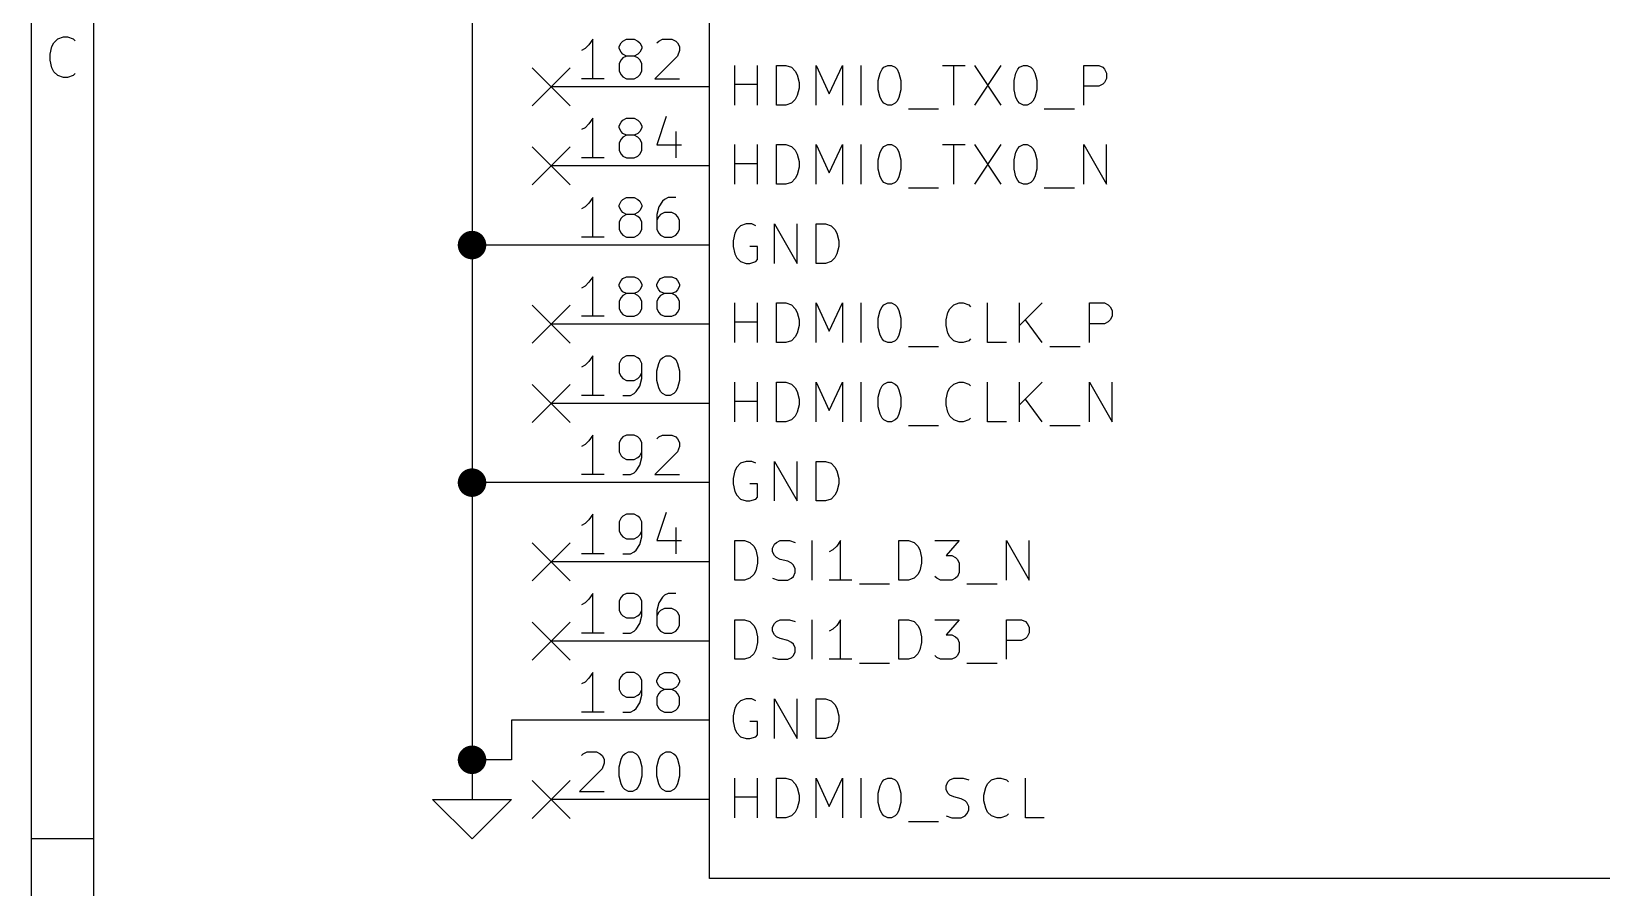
# Model space of a CAD drawing. Extents: x 0.4 to 11.3, y -7.9 to -0.4.
# Drawn here: x 0.394 to 2.376, y -6.361 to -5.28 of the extents above; entities that cross this region are included whole.
import ezdxf

# ---------------------------------------------------------------- set-up
doc = ezdxf.new("R2010")
doc.units = 0
doc.header["$MEASUREMENT"] = 0
for name, color, linetype in [('BLUE2', 5, 'CONTINUOUS'), ('CYAN2', 4, 'CONTINUOUS'), ('GREEN3', 91, 'CONTINUOUS'), ('RED2', 1, 'CONTINUOUS'), ('RED3', 11, 'CONTINUOUS')]:
    doc.layers.add(name, color=color, linetype=linetype)

msp = doc.modelspace()

# ---------------------------------------------------------------- linework, layer by layer
at = {"layer": 'BLUE2', "linetype": 'CONTINUOUS'}
for p, q in [((1.026, -5.326), (1.074, -5.374)), ((1.074, -5.326), (1.026, -5.374)), ((1.026, -5.426), (1.074, -5.474)), ((1.074, -5.426), (1.026, -5.474)), ((1.026, -5.626), (1.074, -5.674)), ((1.074, -5.626), (1.026, -5.674)), ((1.026, -5.726), (1.074, -5.774)), ((1.074, -5.726), (1.026, -5.774)), ((1.026, -5.926), (1.074, -5.974)), ((1.074, -5.926), (1.026, -5.974)), ((1.026, -6.026), (1.074, -6.074)), ((1.074, -6.026), (1.026, -6.074)), ((1.026, -6.226), (1.074, -6.274)), ((1.074, -6.226), (1.026, -6.274))]:
    msp.add_line(p, q, dxfattribs=at)
at = {"layer": 'CYAN2', "linetype": 'CONTINUOUS'}
for p, q in [((1.2819, -5.3731), (1.2819, -5.3231)), ((1.3105, -5.3731), (1.3105, -5.3231)), ((1.3343, -5.3731), (1.3343, -5.3231)), ((1.3343, -5.3231), (1.3462, -5.3231)), ((1.3462, -5.3231), (1.3533, -5.3255)), ((1.3533, -5.3255), (1.3581, -5.3303)), ((1.3581, -5.3303), (1.3605, -5.335)), ((1.3843, -5.3731), (1.3843, -5.3231)), ((1.3843, -5.3231), (1.401, -5.3588)), ((1.401, -5.3588), (1.4176, -5.3231)), ((1.4176, -5.3231), (1.4176, -5.3731)), ((1.4414, -5.3731), (1.4414, -5.3231)), ((1.4629, -5.3422), (1.4652, -5.3327)), ((1.4652, -5.3327), (1.4676, -5.3279)), ((1.4676, -5.3279), (1.47, -5.3255)), ((1.47, -5.3255), (1.4748, -5.3231)), ((1.4748, -5.3231), (1.4795, -5.3231)), ((1.4795, -5.3231), (1.4843, -5.3255)), ((1.4843, -5.3255), (1.4867, -5.3279)), ((1.4867, -5.3279), (1.489, -5.3327)), ((1.489, -5.3327), (1.4914, -5.3422)), ((1.5438, -5.3231), (1.5724, -5.3231)), ((1.5581, -5.3731), (1.5581, -5.3231)), ((1.5843, -5.3231), (1.6176, -5.3731)), ((1.6176, -5.3231), (1.5843, -5.3731)), ((1.6343, -5.3422), (1.6367, -5.3327)), ((1.6367, -5.3327), (1.639, -5.3279)), ((1.639, -5.3279), (1.6414, -5.3255)), ((1.6414, -5.3255), (1.6462, -5.3231)), ((1.6462, -5.3231), (1.6509, -5.3231)), ((1.6509, -5.3231), (1.6557, -5.3255)), ((1.6557, -5.3255), (1.6581, -5.3279)), ((1.6581, -5.3279), (1.6605, -5.3327)), ((1.6605, -5.3327), (1.6629, -5.3422)), ((1.7224, -5.3731), (1.7224, -5.3231)), ((1.7224, -5.3231), (1.7414, -5.3231)), ((1.7414, -5.3231), (1.7462, -5.3255)), ((1.7462, -5.3255), (1.7486, -5.3279)), ((1.7486, -5.3279), (1.7509, -5.3327)), ((1.7509, -5.3327), (1.7509, -5.3398)), ((1.2819, -5.3469), (1.3105, -5.3469)), ((1.3605, -5.335), (1.3629, -5.3446)), ((1.3629, -5.3517), (1.3605, -5.3612)), ((1.3629, -5.3446), (1.3629, -5.3517)), ((1.4629, -5.3541), (1.4629, -5.3422)), ((1.4914, -5.3422), (1.4914, -5.3541)), ((1.6343, -5.3541), (1.6343, -5.3422)), ((1.6629, -5.3422), (1.6629, -5.3541)), ((1.7414, -5.3493), (1.7224, -5.3493)), ((1.7462, -5.3469), (1.7414, -5.3493)), ((1.7486, -5.3446), (1.7462, -5.3469)), ((1.7509, -5.3398), (1.7486, -5.3446)), ((1.3533, -5.3708), (1.3462, -5.3731)), ((1.3581, -5.366), (1.3533, -5.3708)), ((1.3605, -5.3612), (1.3581, -5.366)), ((1.4652, -5.3636), (1.4629, -5.3541)), ((1.4676, -5.3684), (1.4652, -5.3636)), ((1.47, -5.3708), (1.4676, -5.3684)), ((1.4748, -5.3731), (1.47, -5.3708)), ((1.4843, -5.3708), (1.4795, -5.3731)), ((1.4867, -5.3684), (1.4843, -5.3708)), ((1.489, -5.3636), (1.4867, -5.3684)), ((1.4914, -5.3541), (1.489, -5.3636)), ((1.6367, -5.3636), (1.6343, -5.3541)), ((1.639, -5.3684), (1.6367, -5.3636)), ((1.6414, -5.3708), (1.639, -5.3684)), ((1.6462, -5.3731), (1.6414, -5.3708)), ((1.6557, -5.3708), (1.6509, -5.3731)), ((1.6581, -5.3684), (1.6557, -5.3708)), ((1.6605, -5.3636), (1.6581, -5.3684)), ((1.6629, -5.3541), (1.6605, -5.3636)), ((1.3462, -5.3731), (1.3343, -5.3731)), ((1.4795, -5.3731), (1.4748, -5.3731)), ((1.501, -5.3779), (1.539, -5.3779)), ((1.6509, -5.3731), (1.6462, -5.3731)), ((1.6724, -5.3779), (1.7105, -5.3779)), ((1.2819, -5.4731), (1.2819, -5.4231)), ((1.3105, -5.4731), (1.3105, -5.4231)), ((1.3343, -5.4731), (1.3343, -5.4231)), ((1.3343, -5.4231), (1.3462, -5.4231)), ((1.3462, -5.4231), (1.3533, -5.4255)), ((1.3533, -5.4255), (1.3581, -5.4303)), ((1.3581, -5.4303), (1.3605, -5.435)), ((1.3843, -5.4731), (1.3843, -5.4231)), ((1.3843, -5.4231), (1.401, -5.4588)), ((1.401, -5.4588), (1.4176, -5.4231)), ((1.4176, -5.4231), (1.4176, -5.4731)), ((1.4414, -5.4731), (1.4414, -5.4231)), ((1.4652, -5.4327), (1.4676, -5.4279)), ((1.4676, -5.4279), (1.47, -5.4255)), ((1.47, -5.4255), (1.4748, -5.4231)), ((1.4748, -5.4231), (1.4795, -5.4231)), ((1.4795, -5.4231), (1.4843, -5.4255)), ((1.4843, -5.4255), (1.4867, -5.4279)), ((1.4867, -5.4279), (1.489, -5.4327)), ((1.5438, -5.4231), (1.5724, -5.4231)), ((1.5581, -5.4731), (1.5581, -5.4231)), ((1.5843, -5.4231), (1.6176, -5.4731)), ((1.6176, -5.4231), (1.5843, -5.4731)), ((1.6367, -5.4327), (1.639, -5.4279)), ((1.639, -5.4279), (1.6414, -5.4255)), ((1.6414, -5.4255), (1.6462, -5.4231)), ((1.6462, -5.4231), (1.6509, -5.4231)), ((1.6509, -5.4231), (1.6557, -5.4255)), ((1.6557, -5.4255), (1.6581, -5.4279)), ((1.6581, -5.4279), (1.6605, -5.4327)), ((1.7224, -5.4731), (1.7224, -5.4231)), ((1.7224, -5.4231), (1.7509, -5.4731)), ((1.7509, -5.4731), (1.7509, -5.4231)), ((1.2819, -5.4469), (1.3105, -5.4469)), ((1.3605, -5.435), (1.3629, -5.4446)), ((1.3629, -5.4446), (1.3629, -5.4517)), ((1.4629, -5.4422), (1.4652, -5.4327)), ((1.4629, -5.4541), (1.4629, -5.4422)), ((1.489, -5.4327), (1.4914, -5.4422)), ((1.4914, -5.4422), (1.4914, -5.4541)), ((1.6343, -5.4422), (1.6367, -5.4327)), ((1.6343, -5.4541), (1.6343, -5.4422)), ((1.6605, -5.4327), (1.6629, -5.4422)), ((1.6629, -5.4422), (1.6629, -5.4541)), ((1.3533, -5.4708), (1.3462, -5.4731)), ((1.3581, -5.466), (1.3533, -5.4708)), ((1.3605, -5.4612), (1.3581, -5.466)), ((1.3629, -5.4517), (1.3605, -5.4612)), ((1.4652, -5.4636), (1.4629, -5.4541)), ((1.4676, -5.4684), (1.4652, -5.4636)), ((1.47, -5.4708), (1.4676, -5.4684)), ((1.4748, -5.4731), (1.47, -5.4708)), ((1.4843, -5.4708), (1.4795, -5.4731)), ((1.4867, -5.4684), (1.4843, -5.4708)), ((1.489, -5.4636), (1.4867, -5.4684)), ((1.4914, -5.4541), (1.489, -5.4636)), ((1.6367, -5.4636), (1.6343, -5.4541)), ((1.639, -5.4684), (1.6367, -5.4636)), ((1.6414, -5.4708), (1.639, -5.4684)), ((1.6462, -5.4731), (1.6414, -5.4708)), ((1.6557, -5.4708), (1.6509, -5.4731)), ((1.6581, -5.4684), (1.6557, -5.4708)), ((1.6605, -5.4636), (1.6581, -5.4684)), ((1.6629, -5.4541), (1.6605, -5.4636)), ((1.3462, -5.4731), (1.3343, -5.4731)), ((1.4795, -5.4731), (1.4748, -5.4731)), ((1.501, -5.4779), (1.539, -5.4779)), ((1.6509, -5.4731), (1.6462, -5.4731)), ((1.6724, -5.4779), (1.7105, -5.4779)), ((1.2843, -5.5303), (1.2819, -5.535)), ((1.289, -5.5255), (1.2843, -5.5303)), ((1.2962, -5.5231), (1.289, -5.5255)), ((1.3033, -5.5231), (1.2962, -5.5231)), ((1.3081, -5.5255), (1.3033, -5.5231)), ((1.3319, -5.5731), (1.3319, -5.5231)), ((1.3319, -5.5231), (1.3605, -5.5731)), ((1.3605, -5.5731), (1.3605, -5.5231)), ((1.3843, -5.5731), (1.3843, -5.5231)), ((1.3843, -5.5231), (1.3962, -5.5231)), ((1.3962, -5.5231), (1.4033, -5.5255)), ((1.4033, -5.5255), (1.4081, -5.5303)), ((1.4081, -5.5303), (1.4105, -5.535)), ((1.2819, -5.535), (1.2795, -5.5446)), ((1.2795, -5.5446), (1.2795, -5.5517)), ((1.4105, -5.535), (1.4129, -5.5446)), ((1.4129, -5.5446), (1.4129, -5.5517)), ((1.2795, -5.5517), (1.2819, -5.5612)), ((1.2819, -5.5612), (1.2843, -5.566)), ((1.2843, -5.566), (1.289, -5.5708)), ((1.3105, -5.5517), (1.3009, -5.5517)), ((1.3081, -5.5708), (1.3105, -5.5684)), ((1.3105, -5.5684), (1.3105, -5.5517)), ((1.4081, -5.566), (1.4033, -5.5708)), ((1.4105, -5.5612), (1.4081, -5.566)), ((1.4129, -5.5517), (1.4105, -5.5612)), ((1.289, -5.5708), (1.2962, -5.5731)), ((1.2962, -5.5731), (1.3009, -5.5731)), ((1.3009, -5.5731), (1.3081, -5.5708)), ((1.3962, -5.5731), (1.3843, -5.5731)), ((1.4033, -5.5708), (1.3962, -5.5731)), ((1.2819, -5.6731), (1.2819, -5.6231)), ((1.3105, -5.6731), (1.3105, -5.6231)), ((1.3343, -5.6731), (1.3343, -5.6231)), ((1.3343, -5.6231), (1.3462, -5.6231)), ((1.3462, -5.6231), (1.3533, -5.6255)), ((1.3533, -5.6255), (1.3581, -5.6303)), ((1.3843, -5.6731), (1.3843, -5.6231)), ((1.3843, -5.6231), (1.401, -5.6588)), ((1.401, -5.6588), (1.4176, -5.6231)), ((1.4176, -5.6231), (1.4176, -5.6731)), ((1.4414, -5.6731), (1.4414, -5.6231)), ((1.4652, -5.6327), (1.4676, -5.6279)), ((1.4676, -5.6279), (1.47, -5.6255)), ((1.47, -5.6255), (1.4748, -5.6231)), ((1.4748, -5.6231), (1.4795, -5.6231)), ((1.4795, -5.6231), (1.4843, -5.6255)), ((1.4843, -5.6255), (1.4867, -5.6279)), ((1.4867, -5.6279), (1.489, -5.6327)), ((1.5533, -5.6303), (1.5581, -5.6255)), ((1.5581, -5.6255), (1.5652, -5.6231)), ((1.5652, -5.6231), (1.57, -5.6231)), ((1.57, -5.6231), (1.5771, -5.6255)), ((1.5771, -5.6255), (1.5795, -5.6279)), ((1.6009, -5.6731), (1.6009, -5.6231)), ((1.6414, -5.6731), (1.6414, -5.6231)), ((1.67, -5.6231), (1.6414, -5.6517)), ((1.7295, -5.6731), (1.7295, -5.6231)), ((1.7295, -5.6231), (1.7486, -5.6231)), ((1.7486, -5.6231), (1.7533, -5.6255)), ((1.7533, -5.6255), (1.7557, -5.6279)), ((1.7557, -5.6279), (1.7581, -5.6327)), ((1.2819, -5.6469), (1.3105, -5.6469)), ((1.3581, -5.6303), (1.3605, -5.635)), ((1.3605, -5.635), (1.3629, -5.6446)), ((1.3629, -5.6446), (1.3629, -5.6517)), ((1.4629, -5.6422), (1.4652, -5.6327)), ((1.4629, -5.6541), (1.4629, -5.6422)), ((1.489, -5.6327), (1.4914, -5.6422)), ((1.4914, -5.6422), (1.4914, -5.6541)), ((1.5486, -5.6446), (1.5509, -5.635)), ((1.5486, -5.6517), (1.5486, -5.6446)), ((1.5509, -5.635), (1.5533, -5.6303)), ((1.67, -5.6731), (1.6486, -5.6446)), ((1.7486, -5.6493), (1.7295, -5.6493)), ((1.7533, -5.6469), (1.7486, -5.6493)), ((1.7557, -5.6446), (1.7533, -5.6469)), ((1.7581, -5.6398), (1.7557, -5.6446)), ((1.7581, -5.6327), (1.7581, -5.6398)), ((1.3581, -5.666), (1.3533, -5.6708)), ((1.3605, -5.6612), (1.3581, -5.666)), ((1.3629, -5.6517), (1.3605, -5.6612)), ((1.4652, -5.6636), (1.4629, -5.6541)), ((1.4676, -5.6684), (1.4652, -5.6636)), ((1.47, -5.6708), (1.4676, -5.6684)), ((1.4867, -5.6684), (1.4843, -5.6708)), ((1.489, -5.6636), (1.4867, -5.6684)), ((1.4914, -5.6541), (1.489, -5.6636)), ((1.5509, -5.6612), (1.5486, -5.6517)), ((1.5533, -5.666), (1.5509, -5.6612)), ((1.5581, -5.6708), (1.5533, -5.666)), ((1.5795, -5.6684), (1.5771, -5.6708)), ((1.3462, -5.6731), (1.3343, -5.6731)), ((1.3533, -5.6708), (1.3462, -5.6731)), ((1.4748, -5.6731), (1.47, -5.6708)), ((1.4795, -5.6731), (1.4748, -5.6731)), ((1.4843, -5.6708), (1.4795, -5.6731)), ((1.501, -5.6779), (1.539, -5.6779)), ((1.5652, -5.6731), (1.5581, -5.6708)), ((1.57, -5.6731), (1.5652, -5.6731)), ((1.5771, -5.6708), (1.57, -5.6731)), ((1.6248, -5.6731), (1.6009, -5.6731)), ((1.6795, -5.6779), (1.7176, -5.6779)), ((1.2819, -5.7731), (1.2819, -5.7231)), ((1.3105, -5.7731), (1.3105, -5.7231)), ((1.3343, -5.7731), (1.3343, -5.7231)), ((1.3343, -5.7231), (1.3462, -5.7231)), ((1.3462, -5.7231), (1.3533, -5.7255)), ((1.3533, -5.7255), (1.3581, -5.7303)), ((1.3843, -5.7731), (1.3843, -5.7231)), ((1.3843, -5.7231), (1.401, -5.7588)), ((1.401, -5.7588), (1.4176, -5.7231)), ((1.4176, -5.7231), (1.4176, -5.7731)), ((1.4414, -5.7731), (1.4414, -5.7231)), ((1.4652, -5.7327), (1.4676, -5.7279)), ((1.4676, -5.7279), (1.47, -5.7255)), ((1.47, -5.7255), (1.4748, -5.7231)), ((1.4748, -5.7231), (1.4795, -5.7231)), ((1.4795, -5.7231), (1.4843, -5.7255)), ((1.4843, -5.7255), (1.4867, -5.7279)), ((1.4867, -5.7279), (1.489, -5.7327)), ((1.5533, -5.7303), (1.5581, -5.7255)), ((1.5581, -5.7255), (1.5652, -5.7231)), ((1.5652, -5.7231), (1.57, -5.7231)), ((1.57, -5.7231), (1.5771, -5.7255)), ((1.5771, -5.7255), (1.5795, -5.7279)), ((1.6009, -5.7731), (1.6009, -5.7231)), ((1.6414, -5.7731), (1.6414, -5.7231)), ((1.67, -5.7231), (1.6414, -5.7517)), ((1.7295, -5.7731), (1.7295, -5.7231)), ((1.7295, -5.7231), (1.7581, -5.7731)), ((1.7581, -5.7731), (1.7581, -5.7231)), ((1.2819, -5.7469), (1.3105, -5.7469)), ((1.3581, -5.7303), (1.3605, -5.735)), ((1.3605, -5.735), (1.3629, -5.7446)), ((1.3629, -5.7446), (1.3629, -5.7517)), ((1.4629, -5.7422), (1.4652, -5.7327)), ((1.4629, -5.7541), (1.4629, -5.7422)), ((1.489, -5.7327), (1.4914, -5.7422)), ((1.4914, -5.7422), (1.4914, -5.7541)), ((1.5486, -5.7446), (1.5509, -5.735)), ((1.5486, -5.7517), (1.5486, -5.7446)), ((1.5509, -5.735), (1.5533, -5.7303)), ((1.67, -5.7731), (1.6486, -5.7446)), ((1.3581, -5.766), (1.3533, -5.7708)), ((1.3605, -5.7612), (1.3581, -5.766)), ((1.3629, -5.7517), (1.3605, -5.7612)), ((1.4652, -5.7636), (1.4629, -5.7541)), ((1.4676, -5.7684), (1.4652, -5.7636)), ((1.47, -5.7708), (1.4676, -5.7684)), ((1.4867, -5.7684), (1.4843, -5.7708)), ((1.489, -5.7636), (1.4867, -5.7684)), ((1.4914, -5.7541), (1.489, -5.7636)), ((1.5509, -5.7612), (1.5486, -5.7517)), ((1.5533, -5.766), (1.5509, -5.7612)), ((1.5581, -5.7708), (1.5533, -5.766)), ((1.5795, -5.7684), (1.5771, -5.7708)), ((1.3462, -5.7731), (1.3343, -5.7731)), ((1.3533, -5.7708), (1.3462, -5.7731)), ((1.4748, -5.7731), (1.47, -5.7708)), ((1.4795, -5.7731), (1.4748, -5.7731)), ((1.4843, -5.7708), (1.4795, -5.7731)), ((1.501, -5.7779), (1.539, -5.7779)), ((1.5652, -5.7731), (1.5581, -5.7708)), ((1.57, -5.7731), (1.5652, -5.7731)), ((1.5771, -5.7708), (1.57, -5.7731)), ((1.6248, -5.7731), (1.6009, -5.7731)), ((1.6795, -5.7779), (1.7176, -5.7779)), ((1.289, -5.8255), (1.2843, -5.8303)), ((1.2962, -5.8231), (1.289, -5.8255)), ((1.3033, -5.8231), (1.2962, -5.8231)), ((1.3081, -5.8255), (1.3033, -5.8231)), ((1.3319, -5.8731), (1.3319, -5.8231)), ((1.3319, -5.8231), (1.3605, -5.8731)), ((1.3605, -5.8731), (1.3605, -5.8231)), ((1.3843, -5.8731), (1.3843, -5.8231)), ((1.3843, -5.8231), (1.3962, -5.8231)), ((1.3962, -5.8231), (1.4033, -5.8255)), ((1.4033, -5.8255), (1.4081, -5.8303)), ((1.2819, -5.835), (1.2795, -5.8446)), ((1.2795, -5.8446), (1.2795, -5.8517)), ((1.2843, -5.8303), (1.2819, -5.835)), ((1.4081, -5.8303), (1.4105, -5.835)), ((1.4105, -5.835), (1.4129, -5.8446)), ((1.4129, -5.8446), (1.4129, -5.8517)), ((1.2795, -5.8517), (1.2819, -5.8612)), ((1.2819, -5.8612), (1.2843, -5.866)), ((1.2843, -5.866), (1.289, -5.8708)), ((1.3105, -5.8517), (1.3009, -5.8517)), ((1.3105, -5.8684), (1.3105, -5.8517)), ((1.4081, -5.866), (1.4033, -5.8708)), ((1.4105, -5.8612), (1.4081, -5.866)), ((1.4129, -5.8517), (1.4105, -5.8612)), ((1.289, -5.8708), (1.2962, -5.8731)), ((1.2962, -5.8731), (1.3009, -5.8731)), ((1.3009, -5.8731), (1.3081, -5.8708)), ((1.3081, -5.8708), (1.3105, -5.8684)), ((1.3962, -5.8731), (1.3843, -5.8731)), ((1.4033, -5.8708), (1.3962, -5.8731)), ((1.2819, -5.9731), (1.2819, -5.9231)), ((1.2819, -5.9231), (1.2938, -5.9231)), ((1.2938, -5.9231), (1.3009, -5.9255)), ((1.3009, -5.9255), (1.3057, -5.9303)), ((1.3319, -5.9279), (1.3343, -5.9255)), ((1.3343, -5.9255), (1.339, -5.9231)), ((1.339, -5.9231), (1.3509, -5.9231)), ((1.3509, -5.9231), (1.3581, -5.9255)), ((1.3795, -5.9731), (1.3795, -5.9231)), ((1.4152, -5.9231), (1.4105, -5.9303)), ((1.4152, -5.9731), (1.4152, -5.9231)), ((1.489, -5.9731), (1.489, -5.9231)), ((1.489, -5.9231), (1.5009, -5.9231)), ((1.5009, -5.9231), (1.5081, -5.9255)), ((1.5081, -5.9255), (1.5129, -5.9303)), ((1.5343, -5.9231), (1.5652, -5.9231)), ((1.5652, -5.9231), (1.5486, -5.9422)), ((1.6248, -5.9731), (1.6248, -5.9231)), ((1.6248, -5.9231), (1.6533, -5.9731)), ((1.6533, -5.9731), (1.6533, -5.9231)), ((1.3057, -5.9303), (1.3081, -5.935)), ((1.3081, -5.935), (1.3105, -5.9446)), ((1.3105, -5.9446), (1.3105, -5.9517)), ((1.3295, -5.9327), (1.3319, -5.9279)), ((1.3295, -5.9374), (1.3295, -5.9327)), ((1.3319, -5.9422), (1.3295, -5.9374)), ((1.3343, -5.9446), (1.3319, -5.9422)), ((1.339, -5.9469), (1.3343, -5.9446)), ((1.3486, -5.9493), (1.339, -5.9469)), ((1.4057, -5.935), (1.401, -5.9374)), ((1.4105, -5.9303), (1.4057, -5.935)), ((1.5129, -5.9303), (1.5152, -5.935)), ((1.5152, -5.935), (1.5176, -5.9446)), ((1.5176, -5.9446), (1.5176, -5.9517)), ((1.5486, -5.9422), (1.5557, -5.9422)), ((1.5557, -5.9422), (1.5605, -5.9446)), ((1.5605, -5.9446), (1.5629, -5.9469)), ((1.5629, -5.9469), (1.5652, -5.9517)), ((1.3057, -5.966), (1.3009, -5.9708)), ((1.3081, -5.9612), (1.3057, -5.966)), ((1.3105, -5.9517), (1.3081, -5.9612)), ((1.3533, -5.9517), (1.3486, -5.9493)), ((1.3557, -5.9541), (1.3533, -5.9517)), ((1.3581, -5.9588), (1.3557, -5.9541)), ((1.3557, -5.9684), (1.3581, -5.9636)), ((1.3581, -5.9636), (1.3581, -5.9588)), ((1.5129, -5.966), (1.5081, -5.9708)), ((1.5152, -5.9612), (1.5129, -5.966)), ((1.5176, -5.9517), (1.5152, -5.9612)), ((1.5652, -5.9636), (1.5629, -5.9684)), ((1.5652, -5.9517), (1.5652, -5.9636)), ((1.2938, -5.9731), (1.2819, -5.9731)), ((1.3009, -5.9708), (1.2938, -5.9731)), ((1.3295, -5.9708), (1.3367, -5.9731)), ((1.3367, -5.9731), (1.3486, -5.9731)), ((1.3486, -5.9731), (1.3533, -5.9708)), ((1.3533, -5.9708), (1.3557, -5.9684)), ((1.4295, -5.9731), (1.401, -5.9731)), ((1.439, -5.9779), (1.4771, -5.9779)), ((1.5009, -5.9731), (1.489, -5.9731)), ((1.5081, -5.9708), (1.5009, -5.9731)), ((1.5367, -5.9708), (1.5343, -5.9684)), ((1.5414, -5.9731), (1.5367, -5.9708)), ((1.5557, -5.9731), (1.5414, -5.9731)), ((1.5605, -5.9708), (1.5557, -5.9731)), ((1.5629, -5.9684), (1.5605, -5.9708)), ((1.5748, -5.9779), (1.6129, -5.9779)), ((1.2819, -6.0731), (1.2819, -6.0231)), ((1.2819, -6.0231), (1.2938, -6.0231)), ((1.2938, -6.0231), (1.3009, -6.0255)), ((1.3009, -6.0255), (1.3057, -6.0303)), ((1.3319, -6.0279), (1.3343, -6.0255)), ((1.3343, -6.0255), (1.339, -6.0231)), ((1.339, -6.0231), (1.3509, -6.0231)), ((1.3509, -6.0231), (1.3581, -6.0255)), ((1.3795, -6.0731), (1.3795, -6.0231)), ((1.4152, -6.0231), (1.4105, -6.0303)), ((1.4152, -6.0731), (1.4152, -6.0231)), ((1.489, -6.0731), (1.489, -6.0231)), ((1.489, -6.0231), (1.5009, -6.0231)), ((1.5009, -6.0231), (1.5081, -6.0255)), ((1.5081, -6.0255), (1.5129, -6.0303)), ((1.5343, -6.0231), (1.5652, -6.0231)), ((1.5652, -6.0231), (1.5486, -6.0422)), ((1.6248, -6.0731), (1.6248, -6.0231)), ((1.6248, -6.0231), (1.6438, -6.0231)), ((1.6438, -6.0231), (1.6486, -6.0255)), ((1.6486, -6.0255), (1.6509, -6.0279)), ((1.3057, -6.0303), (1.3081, -6.035)), ((1.3081, -6.035), (1.3105, -6.0446)), ((1.3105, -6.0446), (1.3105, -6.0517)), ((1.3295, -6.0327), (1.3319, -6.0279)), ((1.3295, -6.0374), (1.3295, -6.0327)), ((1.3319, -6.0422), (1.3295, -6.0374)), ((1.3343, -6.0446), (1.3319, -6.0422)), ((1.339, -6.0469), (1.3343, -6.0446)), ((1.4057, -6.035), (1.401, -6.0374)), ((1.4105, -6.0303), (1.4057, -6.035)), ((1.5129, -6.0303), (1.5152, -6.035)), ((1.5152, -6.035), (1.5176, -6.0446)), ((1.5176, -6.0446), (1.5176, -6.0517)), ((1.5486, -6.0422), (1.5557, -6.0422)), ((1.5557, -6.0422), (1.5605, -6.0446)), ((1.5605, -6.0446), (1.5629, -6.0469)), ((1.6509, -6.0446), (1.6486, -6.0469)), ((1.6509, -6.0279), (1.6533, -6.0327)), ((1.6533, -6.0398), (1.6509, -6.0446)), ((1.6533, -6.0327), (1.6533, -6.0398)), ((1.3057, -6.066), (1.3009, -6.0708)), ((1.3081, -6.0612), (1.3057, -6.066)), ((1.3105, -6.0517), (1.3081, -6.0612)), ((1.3486, -6.0493), (1.339, -6.0469)), ((1.3533, -6.0517), (1.3486, -6.0493)), ((1.3557, -6.0541), (1.3533, -6.0517)), ((1.3581, -6.0588), (1.3557, -6.0541)), ((1.3557, -6.0684), (1.3581, -6.0636)), ((1.3581, -6.0636), (1.3581, -6.0588)), ((1.5129, -6.066), (1.5081, -6.0708)), ((1.5152, -6.0612), (1.5129, -6.066)), ((1.5176, -6.0517), (1.5152, -6.0612)), ((1.5629, -6.0469), (1.5652, -6.0517)), ((1.5652, -6.0636), (1.5629, -6.0684)), ((1.5652, -6.0517), (1.5652, -6.0636)), ((1.6438, -6.0493), (1.6248, -6.0493)), ((1.6486, -6.0469), (1.6438, -6.0493)), ((1.2938, -6.0731), (1.2819, -6.0731)), ((1.3009, -6.0708), (1.2938, -6.0731)), ((1.3295, -6.0708), (1.3367, -6.0731)), ((1.3367, -6.0731), (1.3486, -6.0731)), ((1.3486, -6.0731), (1.3533, -6.0708)), ((1.3533, -6.0708), (1.3557, -6.0684)), ((1.4295, -6.0731), (1.401, -6.0731)), ((1.439, -6.0779), (1.4771, -6.0779)), ((1.5009, -6.0731), (1.489, -6.0731)), ((1.5081, -6.0708), (1.5009, -6.0731)), ((1.5367, -6.0708), (1.5343, -6.0684)), ((1.5414, -6.0731), (1.5367, -6.0708)), ((1.5557, -6.0731), (1.5414, -6.0731)), ((1.5605, -6.0708), (1.5557, -6.0731)), ((1.5629, -6.0684), (1.5605, -6.0708)), ((1.5748, -6.0779), (1.6129, -6.0779)), ((1.289, -6.1255), (1.2843, -6.1303)), ((1.2962, -6.1231), (1.289, -6.1255)), ((1.3033, -6.1231), (1.2962, -6.1231)), ((1.3081, -6.1255), (1.3033, -6.1231)), ((1.3319, -6.1731), (1.3319, -6.1231)), ((1.3319, -6.1231), (1.3605, -6.1731)), ((1.3605, -6.1731), (1.3605, -6.1231)), ((1.3843, -6.1731), (1.3843, -6.1231)), ((1.3843, -6.1231), (1.3962, -6.1231)), ((1.3962, -6.1231), (1.4033, -6.1255)), ((1.4033, -6.1255), (1.4081, -6.1303)), ((1.2819, -6.135), (1.2795, -6.1446)), ((1.2795, -6.1446), (1.2795, -6.1517)), ((1.2843, -6.1303), (1.2819, -6.135)), ((1.4081, -6.1303), (1.4105, -6.135)), ((1.4105, -6.135), (1.4129, -6.1446)), ((1.4129, -6.1446), (1.4129, -6.1517)), ((1.2795, -6.1517), (1.2819, -6.1612)), ((1.2819, -6.1612), (1.2843, -6.166)), ((1.3105, -6.1517), (1.3009, -6.1517)), ((1.3105, -6.1684), (1.3105, -6.1517)), ((1.4105, -6.1612), (1.4081, -6.166)), ((1.4129, -6.1517), (1.4105, -6.1612)), ((1.2843, -6.166), (1.289, -6.1708)), ((1.289, -6.1708), (1.2962, -6.1731)), ((1.2962, -6.1731), (1.3009, -6.1731)), ((1.3009, -6.1731), (1.3081, -6.1708)), ((1.3081, -6.1708), (1.3105, -6.1684)), ((1.3962, -6.1731), (1.3843, -6.1731)), ((1.4033, -6.1708), (1.3962, -6.1731)), ((1.4081, -6.166), (1.4033, -6.1708)), ((1.2819, -6.2731), (1.2819, -6.2231)), ((1.3105, -6.2731), (1.3105, -6.2231)), ((1.3343, -6.2731), (1.3343, -6.2231)), ((1.3343, -6.2231), (1.3462, -6.2231)), ((1.3462, -6.2231), (1.3533, -6.2255)), ((1.3843, -6.2731), (1.3843, -6.2231)), ((1.3843, -6.2231), (1.401, -6.2588)), ((1.401, -6.2588), (1.4176, -6.2231)), ((1.4176, -6.2231), (1.4176, -6.2731)), ((1.4414, -6.2731), (1.4414, -6.2231)), ((1.47, -6.2255), (1.4748, -6.2231)), ((1.4748, -6.2231), (1.4795, -6.2231)), ((1.4795, -6.2231), (1.4843, -6.2255)), ((1.5533, -6.2255), (1.5581, -6.2231)), ((1.5581, -6.2231), (1.57, -6.2231)), ((1.57, -6.2231), (1.5771, -6.2255)), ((1.6057, -6.2255), (1.6129, -6.2231)), ((1.6129, -6.2231), (1.6176, -6.2231)), ((1.6176, -6.2231), (1.6248, -6.2255)), ((1.6486, -6.2731), (1.6486, -6.2231)), ((1.3533, -6.2255), (1.3581, -6.2303)), ((1.3581, -6.2303), (1.3605, -6.235)), ((1.3605, -6.235), (1.3629, -6.2446)), ((1.3629, -6.2446), (1.3629, -6.2517)), ((1.4629, -6.2422), (1.4652, -6.2327)), ((1.4629, -6.2541), (1.4629, -6.2422)), ((1.4652, -6.2327), (1.4676, -6.2279)), ((1.4676, -6.2279), (1.47, -6.2255)), ((1.4843, -6.2255), (1.4867, -6.2279)), ((1.4867, -6.2279), (1.489, -6.2327)), ((1.489, -6.2327), (1.4914, -6.2422)), ((1.4914, -6.2422), (1.4914, -6.2541)), ((1.5486, -6.2327), (1.5509, -6.2279)), ((1.5486, -6.2374), (1.5486, -6.2327)), ((1.5509, -6.2422), (1.5486, -6.2374)), ((1.5509, -6.2279), (1.5533, -6.2255)), ((1.5533, -6.2446), (1.5509, -6.2422)), ((1.5581, -6.2469), (1.5533, -6.2446)), ((1.5962, -6.2446), (1.5986, -6.235)), ((1.5962, -6.2517), (1.5962, -6.2446)), ((1.5986, -6.235), (1.6009, -6.2303)), ((1.6009, -6.2303), (1.6057, -6.2255)), ((1.6248, -6.2255), (1.6271, -6.2279)), ((1.2819, -6.2469), (1.3105, -6.2469)), ((1.3605, -6.2612), (1.3581, -6.266)), ((1.3629, -6.2517), (1.3605, -6.2612)), ((1.4652, -6.2636), (1.4629, -6.2541)), ((1.4676, -6.2684), (1.4652, -6.2636)), ((1.489, -6.2636), (1.4867, -6.2684)), ((1.4914, -6.2541), (1.489, -6.2636)), ((1.5676, -6.2493), (1.5581, -6.2469)), ((1.5724, -6.2517), (1.5676, -6.2493)), ((1.5748, -6.2541), (1.5724, -6.2517)), ((1.5771, -6.2588), (1.5748, -6.2541)), ((1.5748, -6.2684), (1.5771, -6.2636)), ((1.5771, -6.2636), (1.5771, -6.2588)), ((1.5986, -6.2612), (1.5962, -6.2517)), ((1.6009, -6.266), (1.5986, -6.2612)), ((1.3462, -6.2731), (1.3343, -6.2731)), ((1.3533, -6.2708), (1.3462, -6.2731)), ((1.3581, -6.266), (1.3533, -6.2708)), ((1.47, -6.2708), (1.4676, -6.2684)), ((1.4748, -6.2731), (1.47, -6.2708)), ((1.4795, -6.2731), (1.4748, -6.2731)), ((1.4843, -6.2708), (1.4795, -6.2731)), ((1.4867, -6.2684), (1.4843, -6.2708)), ((1.501, -6.2779), (1.539, -6.2779)), ((1.5486, -6.2708), (1.5557, -6.2731)), ((1.5557, -6.2731), (1.5676, -6.2731)), ((1.5676, -6.2731), (1.5724, -6.2708)), ((1.5724, -6.2708), (1.5748, -6.2684)), ((1.6057, -6.2708), (1.6009, -6.266)), ((1.6129, -6.2731), (1.6057, -6.2708)), ((1.6176, -6.2731), (1.6129, -6.2731)), ((1.6248, -6.2708), (1.6176, -6.2731)), ((1.6271, -6.2684), (1.6248, -6.2708)), ((1.6724, -6.2731), (1.6486, -6.2731))]:
    msp.add_line(p, q, dxfattribs=at)
at = {"layer": 'GREEN3', "linetype": 'CONTINUOUS'}
for p, q in [((0.95, -5.25), (0.95, -5.55)), ((1.05, -5.55), (0.95, -5.55)), ((0.95, -5.55), (0.95, -5.85)), ((0.95, -5.85), (0.95, -6.2)), ((1.05, -5.85), (0.95, -5.85)), ((1, -6.15), (1, -6.2)), ((1.05, -6.15), (1, -6.15)), ((1, -6.2), (0.95, -6.2))]:
    msp.add_line(p, q, dxfattribs=at)
at = {"layer": 'GREEN3', "const_width": 0.018}
for points in [[(0.941, -5.55, 1), (0.959, -5.55, 1)], [(0.941, -5.85, 1), (0.959, -5.85, 1)], [(0.941, -6.2, 1), (0.959, -6.2, 1)]]:
    msp.add_lwpolyline(points, format="xyb", close=True, dxfattribs=at)
at = {"layer": 'RED2', "linetype": 'CONTINUOUS'}
for p, q in [((0.3937, -7.8743), (0.3937, -0.3937)), ((0.4724, -7.7956), (0.4724, -0.4724)), ((1.25, -6.35), (1.25, -1.25)), ((0.4221, -5.2945), (0.427, -5.2896)), ((0.427, -5.2896), (0.4343, -5.2872)), ((0.4343, -5.2872), (0.4392, -5.2872)), ((0.4392, -5.2872), (0.4465, -5.2896)), ((0.4465, -5.2896), (0.4489, -5.292)), ((0.4172, -5.3091), (0.4197, -5.2993)), ((0.4172, -5.3164), (0.4172, -5.3091)), ((0.4197, -5.2993), (0.4221, -5.2945)), ((0.4197, -5.3261), (0.4172, -5.3164)), ((0.4221, -5.331), (0.4197, -5.3261)), ((0.427, -5.3359), (0.4221, -5.331)), ((0.4343, -5.3383), (0.427, -5.3359)), ((0.4392, -5.3383), (0.4343, -5.3383)), ((0.4465, -5.3359), (0.4392, -5.3383)), ((0.4489, -5.3335), (0.4465, -5.3359)), ((1.25, -5.35), (1.05, -5.35)), ((1.25, -5.45), (1.05, -5.45)), ((1.25, -5.55), (1.05, -5.55)), ((1.25, -5.65), (1.05, -5.65)), ((1.25, -5.75), (1.05, -5.75)), ((1.25, -5.85), (1.05, -5.85)), ((1.25, -5.95), (1.05, -5.95)), ((1.25, -6.05), (1.05, -6.05)), ((1.25, -6.15), (1.05, -6.15)), ((0.95, -6.2), (0.95, -6.25)), ((0.95, -6.3), (0.9, -6.25)), ((0.9, -6.25), (0.95, -6.25)), ((0.95, -6.25), (1, -6.25)), ((1, -6.25), (0.95, -6.3)), ((1.25, -6.25), (1.05, -6.25)), ((0.3937, -6.2992), (0.4724, -6.2992)), ((3.25, -6.35), (1.25, -6.35))]:
    msp.add_line(p, q, dxfattribs=at)
at = {"layer": 'RED3', "linetype": 'CONTINUOUS'}
for p, q in [((1.1024, -5.2899), (1.0976, -5.297)), ((1.1024, -5.3399), (1.1024, -5.2899)), ((1.1381, -5.2946), (1.1405, -5.2923)), ((1.1405, -5.2923), (1.1452, -5.2899)), ((1.1452, -5.2899), (1.1548, -5.2899)), ((1.1548, -5.2899), (1.1595, -5.2923)), ((1.1595, -5.2923), (1.1619, -5.2946)), ((1.1833, -5.2946), (1.1857, -5.2923)), ((1.1857, -5.2923), (1.1905, -5.2899)), ((1.1905, -5.2899), (1.2024, -5.2899)), ((1.2024, -5.2899), (1.2071, -5.2923)), ((1.2071, -5.2923), (1.2095, -5.2946)), ((1.0929, -5.3018), (1.0881, -5.3042)), ((1.0976, -5.297), (1.0929, -5.3018)), ((1.1357, -5.2994), (1.1381, -5.2946)), ((1.1357, -5.3018), (1.1357, -5.2994)), ((1.1381, -5.3065), (1.1357, -5.3018)), ((1.1405, -5.3089), (1.1381, -5.3065)), ((1.1452, -5.3113), (1.1405, -5.3089)), ((1.1452, -5.3113), (1.1405, -5.3137)), ((1.1548, -5.3113), (1.1452, -5.3113)), ((1.1595, -5.3089), (1.1548, -5.3113)), ((1.1595, -5.3137), (1.1548, -5.3113)), ((1.1619, -5.3065), (1.1595, -5.3089)), ((1.1619, -5.2946), (1.1643, -5.2994)), ((1.1643, -5.3018), (1.1619, -5.3065)), ((1.1643, -5.2994), (1.1643, -5.3018)), ((1.2095, -5.3113), (1.181, -5.3399)), ((1.2095, -5.2946), (1.2119, -5.2994)), ((1.2119, -5.3042), (1.2095, -5.3113)), ((1.2119, -5.2994), (1.2119, -5.3042)), ((1.1381, -5.3161), (1.1357, -5.3208)), ((1.1357, -5.3208), (1.1357, -5.3304)), ((1.1357, -5.3304), (1.1381, -5.3351)), ((1.1405, -5.3137), (1.1381, -5.3161)), ((1.1619, -5.3161), (1.1595, -5.3137)), ((1.1643, -5.3208), (1.1619, -5.3161)), ((1.1619, -5.3351), (1.1643, -5.3304)), ((1.1643, -5.3304), (1.1643, -5.3208)), ((1.1167, -5.3399), (1.0881, -5.3399)), ((1.1381, -5.3351), (1.1405, -5.3375)), ((1.1405, -5.3375), (1.1452, -5.3399)), ((1.1452, -5.3399), (1.1548, -5.3399)), ((1.1548, -5.3399), (1.1595, -5.3375)), ((1.1595, -5.3375), (1.1619, -5.3351)), ((1.181, -5.3399), (1.2119, -5.3399)), ((1.1024, -5.3899), (1.0976, -5.397)), ((1.1024, -5.4399), (1.1024, -5.3899)), ((1.1405, -5.3923), (1.1452, -5.3899)), ((1.1452, -5.3899), (1.1548, -5.3899)), ((1.1548, -5.3899), (1.1595, -5.3923)), ((1.1952, -5.3875), (1.1833, -5.4232)), ((1.0929, -5.4018), (1.0881, -5.4042)), ((1.0976, -5.397), (1.0929, -5.4018)), ((1.1357, -5.3994), (1.1381, -5.3946)), ((1.1357, -5.4018), (1.1357, -5.3994)), ((1.1381, -5.4065), (1.1357, -5.4018)), ((1.1381, -5.3946), (1.1405, -5.3923)), ((1.1405, -5.4089), (1.1381, -5.4065)), ((1.1452, -5.4113), (1.1405, -5.4089)), ((1.1452, -5.4113), (1.1405, -5.4137)), ((1.1548, -5.4113), (1.1452, -5.4113)), ((1.1595, -5.4089), (1.1548, -5.4113)), ((1.1595, -5.4137), (1.1548, -5.4113)), ((1.1595, -5.3923), (1.1619, -5.3946)), ((1.1619, -5.4065), (1.1595, -5.4089)), ((1.1619, -5.3946), (1.1643, -5.3994)), ((1.1643, -5.4018), (1.1619, -5.4065)), ((1.1643, -5.3994), (1.1643, -5.4018)), ((1.2071, -5.4065), (1.2071, -5.4399)), ((1.1381, -5.4161), (1.1357, -5.4208)), ((1.1357, -5.4208), (1.1357, -5.4304)), ((1.1357, -5.4304), (1.1381, -5.4351)), ((1.1405, -5.4137), (1.1381, -5.4161)), ((1.1619, -5.4161), (1.1595, -5.4137)), ((1.1643, -5.4208), (1.1619, -5.4161)), ((1.1619, -5.4351), (1.1643, -5.4304)), ((1.1643, -5.4304), (1.1643, -5.4208)), ((1.1833, -5.4232), (1.2143, -5.4232)), ((1.1167, -5.4399), (1.0881, -5.4399)), ((1.1381, -5.4351), (1.1405, -5.4375)), ((1.1405, -5.4375), (1.1452, -5.4399)), ((1.1452, -5.4399), (1.1548, -5.4399)), ((1.1548, -5.4399), (1.1595, -5.4375)), ((1.1595, -5.4375), (1.1619, -5.4351)), ((1.1024, -5.4899), (1.0976, -5.497)), ((1.1024, -5.5399), (1.1024, -5.4899)), ((1.1405, -5.4923), (1.1452, -5.4899)), ((1.1452, -5.4899), (1.1548, -5.4899)), ((1.1548, -5.4899), (1.1595, -5.4923)), ((1.1976, -5.4899), (1.1929, -5.4923)), ((1.2071, -5.4899), (1.1976, -5.4899)), ((1.0929, -5.5018), (1.0881, -5.5042)), ((1.0976, -5.497), (1.0929, -5.5018)), ((1.1357, -5.4994), (1.1381, -5.4946)), ((1.1357, -5.5018), (1.1357, -5.4994)), ((1.1381, -5.5065), (1.1357, -5.5018)), ((1.1381, -5.4946), (1.1405, -5.4923)), ((1.1405, -5.5089), (1.1381, -5.5065)), ((1.1452, -5.5113), (1.1405, -5.5089)), ((1.1595, -5.5089), (1.1548, -5.5113)), ((1.1595, -5.4923), (1.1619, -5.4946)), ((1.1619, -5.5065), (1.1595, -5.5089)), ((1.1619, -5.4946), (1.1643, -5.4994)), ((1.1643, -5.5018), (1.1619, -5.5065)), ((1.1643, -5.4994), (1.1643, -5.5018)), ((1.1857, -5.5018), (1.1833, -5.5113)), ((1.1905, -5.4946), (1.1857, -5.5018)), ((1.1929, -5.5089), (1.1881, -5.5113)), ((1.1929, -5.4923), (1.1905, -5.4946)), ((1.2024, -5.5089), (1.1929, -5.5089)), ((1.2071, -5.5113), (1.2024, -5.5089)), ((1.1381, -5.5161), (1.1357, -5.5208)), ((1.1357, -5.5208), (1.1357, -5.5304)), ((1.1357, -5.5304), (1.1381, -5.5351)), ((1.1405, -5.5137), (1.1381, -5.5161)), ((1.1452, -5.5113), (1.1405, -5.5137)), ((1.1548, -5.5113), (1.1452, -5.5113)), ((1.1595, -5.5137), (1.1548, -5.5113)), ((1.1619, -5.5161), (1.1595, -5.5137)), ((1.1643, -5.5208), (1.1619, -5.5161)), ((1.1619, -5.5351), (1.1643, -5.5304)), ((1.1643, -5.5304), (1.1643, -5.5208)), ((1.1833, -5.5113), (1.1833, -5.5304)), ((1.1857, -5.5137), (1.1833, -5.5184)), ((1.1833, -5.5304), (1.1857, -5.5351)), ((1.1881, -5.5113), (1.1857, -5.5137)), ((1.2095, -5.5137), (1.2071, -5.5113)), ((1.2119, -5.5184), (1.2095, -5.5137)), ((1.2095, -5.5351), (1.2119, -5.5304)), ((1.2119, -5.5304), (1.2119, -5.5184)), ((1.1167, -5.5399), (1.0881, -5.5399)), ((1.1381, -5.5351), (1.1405, -5.5375)), ((1.1405, -5.5375), (1.1452, -5.5399)), ((1.1452, -5.5399), (1.1548, -5.5399)), ((1.1548, -5.5399), (1.1595, -5.5375)), ((1.1595, -5.5375), (1.1619, -5.5351)), ((1.1857, -5.5351), (1.1881, -5.5375)), ((1.1881, -5.5375), (1.1929, -5.5399)), ((1.1929, -5.5399), (1.2024, -5.5399)), ((1.2024, -5.5399), (1.2071, -5.5375)), ((1.2071, -5.5375), (1.2095, -5.5351)), ((1.1024, -5.5899), (1.0976, -5.597)), ((1.1024, -5.6399), (1.1024, -5.5899)), ((1.1405, -5.5923), (1.1452, -5.5899)), ((1.1452, -5.5899), (1.1548, -5.5899)), ((1.1548, -5.5899), (1.1595, -5.5923)), ((1.1881, -5.5923), (1.1929, -5.5899)), ((1.1929, -5.5899), (1.2024, -5.5899)), ((1.2024, -5.5899), (1.2071, -5.5923)), ((1.0929, -5.6018), (1.0881, -5.6042)), ((1.0976, -5.597), (1.0929, -5.6018)), ((1.1357, -5.5994), (1.1381, -5.5946)), ((1.1357, -5.6018), (1.1357, -5.5994)), ((1.1381, -5.6065), (1.1357, -5.6018)), ((1.1381, -5.5946), (1.1405, -5.5923)), ((1.1405, -5.6089), (1.1381, -5.6065)), ((1.1452, -5.6113), (1.1405, -5.6089)), ((1.1595, -5.6089), (1.1548, -5.6113)), ((1.1595, -5.5923), (1.1619, -5.5946)), ((1.1619, -5.6065), (1.1595, -5.6089)), ((1.1619, -5.5946), (1.1643, -5.5994)), ((1.1643, -5.6018), (1.1619, -5.6065)), ((1.1643, -5.5994), (1.1643, -5.6018)), ((1.1833, -5.5994), (1.1857, -5.5946)), ((1.1833, -5.6018), (1.1833, -5.5994)), ((1.1857, -5.6065), (1.1833, -5.6018)), ((1.1857, -5.5946), (1.1881, -5.5923)), ((1.1881, -5.6089), (1.1857, -5.6065)), ((1.1929, -5.6113), (1.1881, -5.6089)), ((1.2071, -5.6089), (1.2024, -5.6113)), ((1.2071, -5.5923), (1.2095, -5.5946)), ((1.2095, -5.6065), (1.2071, -5.6089)), ((1.2095, -5.5946), (1.2119, -5.5994)), ((1.2119, -5.6018), (1.2095, -5.6065)), ((1.2119, -5.5994), (1.2119, -5.6018)), ((1.1381, -5.6161), (1.1357, -5.6208)), ((1.1357, -5.6208), (1.1357, -5.6304)), ((1.1405, -5.6137), (1.1381, -5.6161)), ((1.1452, -5.6113), (1.1405, -5.6137)), ((1.1548, -5.6113), (1.1452, -5.6113)), ((1.1595, -5.6137), (1.1548, -5.6113)), ((1.1619, -5.6161), (1.1595, -5.6137)), ((1.1643, -5.6208), (1.1619, -5.6161)), ((1.1643, -5.6304), (1.1643, -5.6208)), ((1.1857, -5.6161), (1.1833, -5.6208)), ((1.1833, -5.6208), (1.1833, -5.6304)), ((1.1881, -5.6137), (1.1857, -5.6161)), ((1.1929, -5.6113), (1.1881, -5.6137)), ((1.2024, -5.6113), (1.1929, -5.6113)), ((1.2071, -5.6137), (1.2024, -5.6113)), ((1.2095, -5.6161), (1.2071, -5.6137)), ((1.2119, -5.6208), (1.2095, -5.6161)), ((1.2119, -5.6304), (1.2119, -5.6208)), ((1.1167, -5.6399), (1.0881, -5.6399)), ((1.1357, -5.6304), (1.1381, -5.6351)), ((1.1381, -5.6351), (1.1405, -5.6375)), ((1.1405, -5.6375), (1.1452, -5.6399)), ((1.1452, -5.6399), (1.1548, -5.6399)), ((1.1548, -5.6399), (1.1595, -5.6375)), ((1.1595, -5.6375), (1.1619, -5.6351)), ((1.1619, -5.6351), (1.1643, -5.6304)), ((1.1833, -5.6304), (1.1857, -5.6351)), ((1.1857, -5.6351), (1.1881, -5.6375)), ((1.1881, -5.6375), (1.1929, -5.6399)), ((1.1929, -5.6399), (1.2024, -5.6399)), ((1.2024, -5.6399), (1.2071, -5.6375)), ((1.2071, -5.6375), (1.2095, -5.6351)), ((1.2095, -5.6351), (1.2119, -5.6304)), ((1.0929, -5.7018), (1.0881, -5.7042)), ((1.0976, -5.697), (1.0929, -5.7018)), ((1.1024, -5.6899), (1.0976, -5.697)), ((1.1024, -5.7399), (1.1024, -5.6899)), ((1.1381, -5.6946), (1.1357, -5.6994)), ((1.1357, -5.6994), (1.1357, -5.7113)), ((1.1405, -5.6923), (1.1381, -5.6946)), ((1.1452, -5.6899), (1.1405, -5.6923)), ((1.1548, -5.6899), (1.1452, -5.6899)), ((1.1595, -5.6923), (1.1548, -5.6899)), ((1.1619, -5.6946), (1.1595, -5.6923)), ((1.1643, -5.6994), (1.1619, -5.6946)), ((1.1643, -5.7184), (1.1643, -5.6994)), ((1.1833, -5.7089), (1.1857, -5.6994)), ((1.1833, -5.7208), (1.1833, -5.7089)), ((1.1857, -5.6994), (1.1881, -5.6946)), ((1.1881, -5.6946), (1.1905, -5.6923)), ((1.1905, -5.6923), (1.1952, -5.6899)), ((1.1952, -5.6899), (1.2, -5.6899)), ((1.2, -5.6899), (1.2048, -5.6923)), ((1.2048, -5.6923), (1.2071, -5.6946)), ((1.2071, -5.6946), (1.2095, -5.6994)), ((1.2095, -5.6994), (1.2119, -5.7089)), ((1.2119, -5.7089), (1.2119, -5.7208)), ((1.1357, -5.7113), (1.1381, -5.7161)), ((1.1381, -5.7161), (1.1405, -5.7184)), ((1.1405, -5.7184), (1.1452, -5.7208)), ((1.1452, -5.7208), (1.1548, -5.7208)), ((1.1548, -5.7208), (1.1595, -5.7184)), ((1.1571, -5.7351), (1.1619, -5.728)), ((1.1595, -5.7184), (1.1619, -5.7161)), ((1.1619, -5.7161), (1.1643, -5.7113)), ((1.1619, -5.728), (1.1643, -5.7184)), ((1.1857, -5.7304), (1.1833, -5.7208)), ((1.2119, -5.7208), (1.2095, -5.7304)), ((1.1167, -5.7399), (1.0881, -5.7399)), ((1.1405, -5.7399), (1.15, -5.7399)), ((1.15, -5.7399), (1.1548, -5.7375)), ((1.1548, -5.7375), (1.1571, -5.7351)), ((1.1881, -5.7351), (1.1857, -5.7304)), ((1.1905, -5.7375), (1.1881, -5.7351)), ((1.1952, -5.7399), (1.1905, -5.7375)), ((1.2, -5.7399), (1.1952, -5.7399)), ((1.2048, -5.7375), (1.2, -5.7399)), ((1.2071, -5.7351), (1.2048, -5.7375)), ((1.2095, -5.7304), (1.2071, -5.7351)), ((1.0929, -5.8018), (1.0881, -5.8042)), ((1.0976, -5.797), (1.0929, -5.8018)), ((1.1024, -5.7899), (1.0976, -5.797)), ((1.1024, -5.8399), (1.1024, -5.7899)), ((1.1381, -5.7946), (1.1357, -5.7994)), ((1.1357, -5.7994), (1.1357, -5.8113)), ((1.1405, -5.7923), (1.1381, -5.7946)), ((1.1452, -5.7899), (1.1405, -5.7923)), ((1.1548, -5.7899), (1.1452, -5.7899)), ((1.1595, -5.7923), (1.1548, -5.7899)), ((1.1619, -5.7946), (1.1595, -5.7923)), ((1.1643, -5.7994), (1.1619, -5.7946)), ((1.1643, -5.8184), (1.1643, -5.7994)), ((1.1833, -5.7946), (1.1857, -5.7923)), ((1.1857, -5.7923), (1.1905, -5.7899)), ((1.1905, -5.7899), (1.2024, -5.7899)), ((1.2024, -5.7899), (1.2071, -5.7923)), ((1.2071, -5.7923), (1.2095, -5.7946)), ((1.2095, -5.7946), (1.2119, -5.7994)), ((1.2119, -5.8042), (1.2095, -5.8113)), ((1.2119, -5.7994), (1.2119, -5.8042)), ((1.1357, -5.8113), (1.1381, -5.8161)), ((1.1381, -5.8161), (1.1405, -5.8184)), ((1.1405, -5.8184), (1.1452, -5.8208)), ((1.1452, -5.8208), (1.1548, -5.8208)), ((1.1548, -5.8208), (1.1595, -5.8184)), ((1.1571, -5.8351), (1.1619, -5.828)), ((1.1595, -5.8184), (1.1619, -5.8161)), ((1.1619, -5.8161), (1.1643, -5.8113)), ((1.1619, -5.828), (1.1643, -5.8184)), ((1.2095, -5.8113), (1.181, -5.8399)), ((1.1167, -5.8399), (1.0881, -5.8399)), ((1.1405, -5.8399), (1.15, -5.8399)), ((1.15, -5.8399), (1.1548, -5.8375)), ((1.1548, -5.8375), (1.1571, -5.8351)), ((1.181, -5.8399), (1.2119, -5.8399)), ((1.1952, -5.8875), (1.1833, -5.9232)), ((1.0929, -5.9018), (1.0881, -5.9042)), ((1.0976, -5.897), (1.0929, -5.9018)), ((1.1024, -5.8899), (1.0976, -5.897)), ((1.1024, -5.9399), (1.1024, -5.8899)), ((1.1381, -5.8946), (1.1357, -5.8994)), ((1.1357, -5.8994), (1.1357, -5.9113)), ((1.1405, -5.8923), (1.1381, -5.8946)), ((1.1452, -5.8899), (1.1405, -5.8923)), ((1.1548, -5.8899), (1.1452, -5.8899)), ((1.1595, -5.8923), (1.1548, -5.8899)), ((1.1619, -5.8946), (1.1595, -5.8923)), ((1.1643, -5.8994), (1.1619, -5.8946)), ((1.1643, -5.9184), (1.1643, -5.8994)), ((1.2071, -5.9065), (1.2071, -5.9399)), ((1.1357, -5.9113), (1.1381, -5.9161)), ((1.1381, -5.9161), (1.1405, -5.9184)), ((1.1405, -5.9184), (1.1452, -5.9208)), ((1.1452, -5.9208), (1.1548, -5.9208)), ((1.1548, -5.9208), (1.1595, -5.9184)), ((1.1595, -5.9184), (1.1619, -5.9161)), ((1.1619, -5.9161), (1.1643, -5.9113)), ((1.1619, -5.928), (1.1643, -5.9184)), ((1.1833, -5.9232), (1.2143, -5.9232)), ((1.1167, -5.9399), (1.0881, -5.9399)), ((1.1405, -5.9399), (1.15, -5.9399)), ((1.15, -5.9399), (1.1548, -5.9375)), ((1.1548, -5.9375), (1.1571, -5.9351)), ((1.1571, -5.9351), (1.1619, -5.928)), ((1.0929, -6.0018), (1.0881, -6.0042)), ((1.0976, -5.997), (1.0929, -6.0018)), ((1.1024, -5.9899), (1.0976, -5.997)), ((1.1024, -6.0399), (1.1024, -5.9899)), ((1.1381, -5.9946), (1.1357, -5.9994)), ((1.1357, -5.9994), (1.1357, -6.0113)), ((1.1405, -5.9923), (1.1381, -5.9946)), ((1.1452, -5.9899), (1.1405, -5.9923)), ((1.1548, -5.9899), (1.1452, -5.9899)), ((1.1595, -5.9923), (1.1548, -5.9899)), ((1.1619, -5.9946), (1.1595, -5.9923)), ((1.1643, -5.9994), (1.1619, -5.9946)), ((1.1643, -6.0184), (1.1643, -5.9994)), ((1.1857, -6.0018), (1.1833, -6.0113)), ((1.1905, -5.9946), (1.1857, -6.0018)), ((1.1929, -5.9923), (1.1905, -5.9946)), ((1.1976, -5.9899), (1.1929, -5.9923)), ((1.2071, -5.9899), (1.1976, -5.9899)), ((1.1357, -6.0113), (1.1381, -6.0161)), ((1.1381, -6.0161), (1.1405, -6.0184)), ((1.1405, -6.0184), (1.1452, -6.0208)), ((1.1452, -6.0208), (1.1548, -6.0208)), ((1.1548, -6.0208), (1.1595, -6.0184)), ((1.1595, -6.0184), (1.1619, -6.0161)), ((1.1619, -6.0161), (1.1643, -6.0113)), ((1.1619, -6.028), (1.1643, -6.0184)), ((1.1833, -6.0113), (1.1833, -6.0304)), ((1.1857, -6.0137), (1.1833, -6.0184)), ((1.1881, -6.0113), (1.1857, -6.0137)), ((1.1929, -6.0089), (1.1881, -6.0113)), ((1.2024, -6.0089), (1.1929, -6.0089)), ((1.2071, -6.0113), (1.2024, -6.0089)), ((1.2095, -6.0137), (1.2071, -6.0113)), ((1.2119, -6.0184), (1.2095, -6.0137)), ((1.2119, -6.0304), (1.2119, -6.0184)), ((1.1167, -6.0399), (1.0881, -6.0399)), ((1.1405, -6.0399), (1.15, -6.0399)), ((1.15, -6.0399), (1.1548, -6.0375)), ((1.1548, -6.0375), (1.1571, -6.0351)), ((1.1571, -6.0351), (1.1619, -6.028)), ((1.1833, -6.0304), (1.1857, -6.0351)), ((1.1857, -6.0351), (1.1881, -6.0375)), ((1.1881, -6.0375), (1.1929, -6.0399)), ((1.1929, -6.0399), (1.2024, -6.0399)), ((1.2024, -6.0399), (1.2071, -6.0375)), ((1.2071, -6.0375), (1.2095, -6.0351)), ((1.2095, -6.0351), (1.2119, -6.0304)), ((1.0929, -6.1018), (1.0881, -6.1042)), ((1.0976, -6.097), (1.0929, -6.1018)), ((1.1024, -6.0899), (1.0976, -6.097)), ((1.1024, -6.1399), (1.1024, -6.0899)), ((1.1381, -6.0946), (1.1357, -6.0994)), ((1.1357, -6.0994), (1.1357, -6.1113)), ((1.1405, -6.0923), (1.1381, -6.0946)), ((1.1452, -6.0899), (1.1405, -6.0923)), ((1.1548, -6.0899), (1.1452, -6.0899)), ((1.1595, -6.0923), (1.1548, -6.0899)), ((1.1619, -6.0946), (1.1595, -6.0923)), ((1.1643, -6.0994), (1.1619, -6.0946)), ((1.1643, -6.1184), (1.1643, -6.0994)), ((1.1833, -6.0994), (1.1857, -6.0946)), ((1.1833, -6.1018), (1.1833, -6.0994)), ((1.1857, -6.1065), (1.1833, -6.1018)), ((1.1857, -6.0946), (1.1881, -6.0923)), ((1.1881, -6.0923), (1.1929, -6.0899)), ((1.1929, -6.0899), (1.2024, -6.0899)), ((1.2024, -6.0899), (1.2071, -6.0923)), ((1.2071, -6.0923), (1.2095, -6.0946)), ((1.2095, -6.0946), (1.2119, -6.0994)), ((1.2119, -6.1018), (1.2095, -6.1065)), ((1.2119, -6.0994), (1.2119, -6.1018)), ((1.1357, -6.1113), (1.1381, -6.1161)), ((1.1381, -6.1161), (1.1405, -6.1184)), ((1.1405, -6.1184), (1.1452, -6.1208)), ((1.1452, -6.1208), (1.1548, -6.1208)), ((1.1548, -6.1208), (1.1595, -6.1184)), ((1.1595, -6.1184), (1.1619, -6.1161)), ((1.1619, -6.1161), (1.1643, -6.1113)), ((1.1619, -6.128), (1.1643, -6.1184)), ((1.1857, -6.1161), (1.1833, -6.1208)), ((1.1833, -6.1208), (1.1833, -6.1304)), ((1.1881, -6.1089), (1.1857, -6.1065)), ((1.1881, -6.1137), (1.1857, -6.1161)), ((1.1929, -6.1113), (1.1881, -6.1089)), ((1.1929, -6.1113), (1.1881, -6.1137)), ((1.2024, -6.1113), (1.1929, -6.1113)), ((1.2071, -6.1089), (1.2024, -6.1113)), ((1.2071, -6.1137), (1.2024, -6.1113)), ((1.2095, -6.1065), (1.2071, -6.1089)), ((1.2095, -6.1161), (1.2071, -6.1137)), ((1.2119, -6.1208), (1.2095, -6.1161)), ((1.2119, -6.1304), (1.2119, -6.1208)), ((1.1167, -6.1399), (1.0881, -6.1399)), ((1.1405, -6.1399), (1.15, -6.1399)), ((1.15, -6.1399), (1.1548, -6.1375)), ((1.1548, -6.1375), (1.1571, -6.1351)), ((1.1571, -6.1351), (1.1619, -6.128)), ((1.1833, -6.1304), (1.1857, -6.1351)), ((1.1857, -6.1351), (1.1881, -6.1375)), ((1.1881, -6.1375), (1.1929, -6.1399)), ((1.1929, -6.1399), (1.2024, -6.1399)), ((1.2024, -6.1399), (1.2071, -6.1375)), ((1.2071, -6.1375), (1.2095, -6.1351)), ((1.2095, -6.1351), (1.2119, -6.1304)), ((1.0881, -6.1946), (1.0905, -6.1923)), ((1.0905, -6.1923), (1.0952, -6.1899)), ((1.0952, -6.1899), (1.1071, -6.1899)), ((1.1071, -6.1899), (1.1119, -6.1923)), ((1.1119, -6.1923), (1.1143, -6.1946)), ((1.1143, -6.1946), (1.1167, -6.1994)), ((1.1167, -6.2042), (1.1143, -6.2113)), ((1.1167, -6.1994), (1.1167, -6.2042)), ((1.1357, -6.2089), (1.1381, -6.1994)), ((1.1381, -6.1994), (1.1405, -6.1946)), ((1.1405, -6.1946), (1.1429, -6.1923)), ((1.1429, -6.1923), (1.1476, -6.1899)), ((1.1476, -6.1899), (1.1524, -6.1899)), ((1.1524, -6.1899), (1.1571, -6.1923)), ((1.1571, -6.1923), (1.1595, -6.1946)), ((1.1595, -6.1946), (1.1619, -6.1994)), ((1.1619, -6.1994), (1.1643, -6.2089)), ((1.1833, -6.2089), (1.1857, -6.1994)), ((1.1857, -6.1994), (1.1881, -6.1946)), ((1.1881, -6.1946), (1.1905, -6.1923)), ((1.1905, -6.1923), (1.1952, -6.1899)), ((1.1952, -6.1899), (1.2, -6.1899)), ((1.2, -6.1899), (1.2048, -6.1923)), ((1.2048, -6.1923), (1.2071, -6.1946)), ((1.2071, -6.1946), (1.2095, -6.1994)), ((1.2095, -6.1994), (1.2119, -6.2089)), ((1.1143, -6.2113), (1.0857, -6.2399)), ((1.1357, -6.2208), (1.1357, -6.2089)), ((1.1381, -6.2304), (1.1357, -6.2208)), ((1.1643, -6.2208), (1.1619, -6.2304)), ((1.1643, -6.2089), (1.1643, -6.2208)), ((1.1833, -6.2208), (1.1833, -6.2089)), ((1.1857, -6.2304), (1.1833, -6.2208)), ((1.2119, -6.2208), (1.2095, -6.2304)), ((1.2119, -6.2089), (1.2119, -6.2208)), ((1.0857, -6.2399), (1.1167, -6.2399)), ((1.1405, -6.2351), (1.1381, -6.2304)), ((1.1429, -6.2375), (1.1405, -6.2351)), ((1.1476, -6.2399), (1.1429, -6.2375)), ((1.1524, -6.2399), (1.1476, -6.2399)), ((1.1571, -6.2375), (1.1524, -6.2399)), ((1.1595, -6.2351), (1.1571, -6.2375)), ((1.1619, -6.2304), (1.1595, -6.2351)), ((1.1881, -6.2351), (1.1857, -6.2304)), ((1.1905, -6.2375), (1.1881, -6.2351)), ((1.1952, -6.2399), (1.1905, -6.2375)), ((1.2, -6.2399), (1.1952, -6.2399)), ((1.2048, -6.2375), (1.2, -6.2399)), ((1.2071, -6.2351), (1.2048, -6.2375)), ((1.2095, -6.2304), (1.2071, -6.2351))]:
    msp.add_line(p, q, dxfattribs=at)

doc.saveas('drawing.dxf')
